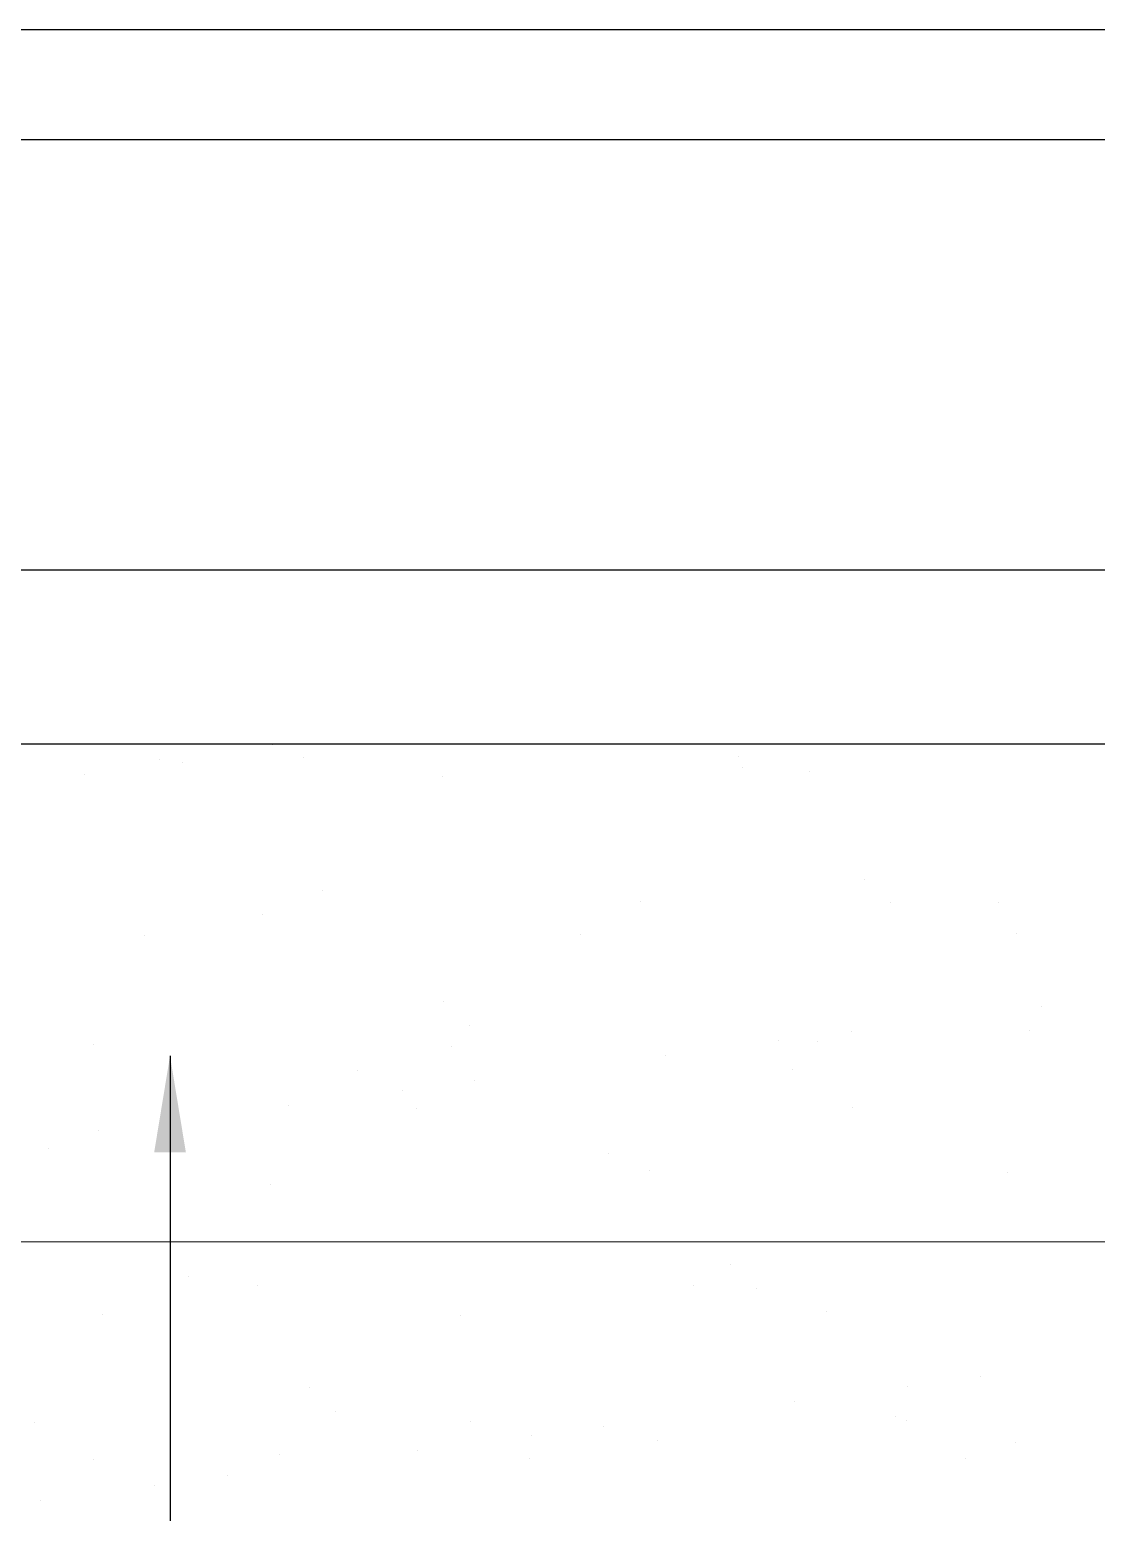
# Model space of a CAD drawing. Extents: x -36 to 357, y 137 to 237.
# Drawn here: x 12.6299 to 12.8234, y 181.5132 to 181.7822 of the extents above; entities that cross this region are included whole.
import ezdxf

# ---------------------------------------------------------------- set-up
doc = ezdxf.new("R2010")
doc.units = 0
doc.header["$LTSCALE"] = 0.01
doc.layers.get('0').update_dxf_attribs({"linetype": 'CONTINUOUS'})
for name, color, linetype in [('01', 1, 'CONTINUOUS'), ('A-HACHURAPARED', 254, 'CONTINUOUS'), ('AR-CORTE', 1, 'CONTINUOUS'), ('ARQ-ESQ-VISTA1', 2, 'CONTINUOUS'), ('ARQ-SMB-1_025', 1, 'CONTINUOUS')]:
    doc.layers.add(name, color=color, linetype=linetype)
doc.styles.add('FNDE Texto Cota 0025', font='verdana.ttf', dxfattribs={"height": 0.04})
doc.dimstyles.new('FNDE 1-0025', dxfattribs={"dimscale": 5, "dimtxt": 0.04, "dimasz": 0.0035, "dimexe": 0.15, "dimexo": 0.15, "dimgap": 0.0025, "dimtad": 1, "dimzin": 1, "dimdsep": 46, "dimtxsty": 'FNDE Texto Cota 0025', "dimblk": 'tic', "dimcen": 0.015, "dimdle": 0.15, "dimse1": 1, "dimse2": 1, "dimclrd": 251, "dimclre": 251, "dimclrt": 256, "dimaunit": 1, "dimadec": 3, "dimazin": 0, "dimtfac": 1, "dimtix": 1, "dimtmove": 2, "dimatfit": 3, "dimfxl": 0.15, "dimtvp": 1, "dimtolj": 1, "dimtzin": 0, "dimarcsym": 0})

# ---------------------------------------------------------------- blocks, each defined once
blk = doc.blocks.new('tic')
at = {"color": 251}
for p, q in [((0, -1), (0, 1)), ((-1, 0), (1, 0))]:
    blk.add_line(p, q, dxfattribs=at)
blk.add_line((-0.6, -0.6), (0.6, 0.6))

msp = doc.modelspace()

# ---------------------------------------------------------------- linework, layer by layer
at = {"layer": '01', "ltscale": 10}
msp.add_line((14.24167, 181.65259), (12.51109, 181.65259), dxfattribs=at)
at = {"layer": 'A-HACHURAPARED', "color": 252}
for p, q in [((12.67401, 181.6525), (12.67401, 181.6525)), ((12.75857, 181.6503), (12.75857, 181.6503)), ((12.65336, 181.64978), (12.65336, 181.64978)), ((12.65764, 181.64924), (12.65764, 181.64924)), ((12.67947, 181.65016), (12.67947, 181.65016)), ((12.75927, 181.64837), (12.75927, 181.64837)), ((12.77128, 181.64763), (12.77128, 181.64763)), ((12.63982, 181.64709), (12.63982, 181.64709)), ((12.7048, 181.64678), (12.7048, 181.64678)), ((12.68292, 181.62608), (12.68292, 181.62608)), ((12.78137, 181.62812), (12.78137, 181.62812)), ((12.74065, 181.62413), (12.74065, 181.62413)), ((12.78605, 181.62383), (12.78605, 181.62383)), ((12.80563, 181.62382), (12.80563, 181.62382)), ((12.67205, 181.62166), (12.67205, 181.62166)), ((12.65071, 181.61794), (12.65071, 181.61794)), ((12.72981, 181.61809), (12.72981, 181.61809)), ((12.80891, 181.61823), (12.80891, 181.61823)), ((12.70502, 181.60583), (12.70502, 181.60583)), ((12.81352, 181.6051), (12.81352, 181.6051)), ((12.7097, 181.60154), (12.7097, 181.60154)), ((12.77902, 181.60056), (12.77902, 181.60056)), ((12.81133, 181.60067), (12.81133, 181.60067)), ((12.64142, 181.59815), (12.64142, 181.59815)), ((12.7064, 181.59784), (12.7064, 181.59784)), ((12.7658, 181.59882), (12.7658, 181.59882)), ((12.77288, 181.59869), (12.77288, 181.59869)), ((12.74515, 181.5961), (12.74515, 181.5961)), ((12.68927, 181.59338), (12.68927, 181.59338)), ((12.71065, 181.59156), (12.71065, 181.59156)), ((12.76837, 181.59352), (12.76837, 181.59352)), ((12.69743, 181.58982), (12.69743, 181.58982)), ((12.67678, 181.5871), (12.67678, 181.5871)), ((12.69998, 181.58656), (12.69998, 181.58656)), ((12.77908, 181.5867), (12.77908, 181.5867)), ((12.64228, 181.58256), (12.64228, 181.58256)), ((12.63334, 181.57925), (12.63334, 181.57925)), ((12.73498, 181.57837), (12.73498, 181.57837)), ((12.74225, 181.57519), (12.74225, 181.57519)), ((12.80723, 181.57487), (12.80723, 181.57487)), ((12.67365, 181.57271), (12.67365, 181.57271)), ((12.65862, 181.55608), (12.65862, 181.55608)), ((12.75708, 181.55812), (12.75708, 181.55812)), ((12.67122, 181.55434), (12.67122, 181.55434)), ((12.75032, 181.55448), (12.75032, 181.55448)), ((12.76176, 181.55383), (12.76176, 181.55383)), ((12.64302, 181.54921), (12.64302, 181.54921)), ((12.708, 181.5489), (12.708, 181.5489)), ((12.77448, 181.54975), (12.77448, 181.54975)), ((12.80244, 181.53788), (12.80244, 181.53788)), ((12.68072, 181.53583), (12.68072, 181.53583)), ((12.78922, 181.53614), (12.78922, 181.53614)), ((12.76857, 181.53342), (12.76857, 181.53342)), ((12.63068, 181.52963), (12.63068, 181.52963)), ((12.6854, 181.53154), (12.6854, 181.53154)), ((12.70978, 181.52977), (12.70978, 181.52977)), ((12.78704, 181.53067), (12.78704, 181.53067)), ((12.78888, 181.52992), (12.78888, 181.52992)), ((12.72085, 181.52713), (12.72085, 181.52713)), ((12.73407, 181.52888), (12.73407, 181.52888)), ((12.67525, 181.52377), (12.67525, 181.52377)), ((12.7002, 181.52442), (12.7002, 181.52442)), ((12.74385, 181.52624), (12.74385, 181.52624)), ((12.80883, 181.52593), (12.80883, 181.52593)), ((12.64139, 181.52281), (12.64139, 181.52281)), ((12.72049, 181.52295), (12.72049, 181.52295)), ((12.79959, 181.52309), (12.79959, 181.52309)), ((12.6657, 181.51987), (12.6657, 181.51987)), ((12.65248, 181.51813), (12.65248, 181.51813)), ((12.63183, 181.51541), (12.63183, 181.51541))]:
    msp.add_line(p, q, dxfattribs=at)
at = {"layer": 'AR-CORTE', "color": 2}
msp.add_line((12.13667, 181.56222), (13.65982, 181.56259), dxfattribs=at)
at = {"layer": 'ARQ-ESQ-VISTA1'}
for p, q in [((12.46451, 181.78223), (13.35667, 181.78223)), ((13.35667, 181.76223), (12.46451, 181.76223))]:
    msp.add_line(p, q, dxfattribs=at)

# ---------------------------------------------------------------- leaders
at = {"layer": 'ARQ-SMB-1_025', "ltscale": 10}
for points in [[(12.45755, 181.68425, -2), (15.40617, 181.68425, -2)], [(12.65534, 181.59604), (12.65534, 179.97324), (13.69096, 179.97324)]]:
    msp.add_leader(points, dimstyle='FNDE 1-0025', override={"dimlfac": 100, "dimclrd": 252, "dimclre": 252}, dxfattribs=at)

doc.saveas('drawing.dxf')
